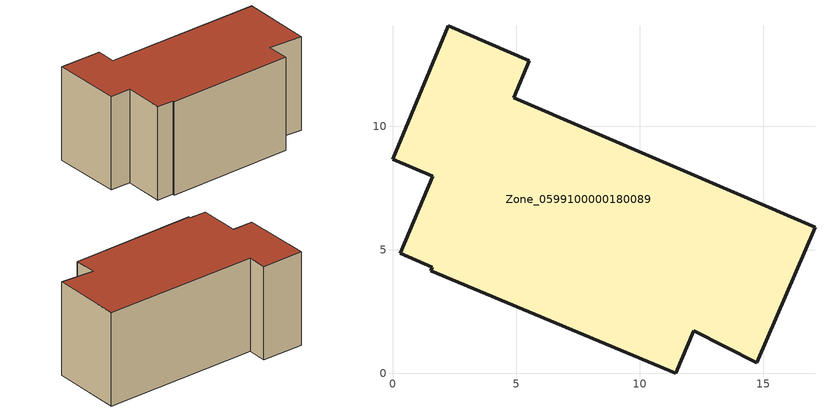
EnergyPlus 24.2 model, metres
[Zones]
Zone_0599100000180089
 floor ground (C_G): 12.19,1.73 11.47,0 1.54,4.15 1.6,4.3 0.31,4.86 1.63,7.97 0,8.66 2.25,14.07 5.54,12.65 4.9,11.15 17.1,5.92 14.74,0.43 z0
 wall outside (C_F): 4.9,11.15 5.54,12.65 2.25,14.07 0,8.66 1.63,7.97 0.31,4.86 1.6,4.3 1.54,4.15 11.47,0 12.19,1.73 14.74,0.43 17.1,5.92 4.9,11.15 z0:8.01
 roof outside (C_R): 14.74,0.43 17.1,5.92 4.9,11.15 5.54,12.65 2.25,14.07 0,8.66 1.63,7.97 0.31,4.86 1.6,4.3 1.54,4.15 11.47,0 12.19,1.73 z8.01
[BUILDING]
Pand.0599100000180089: North Axis=0; Terrain=City; Loads Convergence Tolerance Value=0.04; Temperature Convergence Tolerance Value=0.4; Solar Distribution=FullExterior; Maximum Number of Warmup Days=25; Minimum Number of Warmup Days=1
[Site:Location]
Rotterdam.The.Hague.AP_ZH_NLD Design_Conditions: Latitude=51.96; Longitude=4.45; Time Zone=1; Elevation=-4.5
[SITE:GROUNDTEMPERATURE:BUILDINGSURFACE]
18, 18, 18, 18, 18, 18, 18, 18, 18, 18, 18, 18
[MATERIAL] Thermal Absorptance=0.9; Solar Absorptance=0.7; Visible Absorptance=0.7
Name | Roughness | Thickness | Conductivity | Density | Specific Heat
G.D.1965 | MediumSmooth | 0.15 | 1 | 540 | 1210
F.D.1965 | Rough | 0.3 | 0.857143 | 1920 | 840
R.D.1965 | MediumRough | 0.2 | 0.08 | 1500 | 1000
[CONSTRUCTION]
C_G: G.D.1965
C_F: F.D.1965
C_R: R.D.1965
[ZONE]
Zone_0599100000180089: Type=1; Multiplier=1; Ceiling Height=Autocalculate; Volume=Autocalculate; Floor Area=autocalculate; Part of Total Floor Area=Yes
[ZONEINFILTRATION:DESIGNFLOWRATE]
Infil_Zone_0599100000180089: Zone or ZoneList or Space or SpaceList=Zone_0599100000180089; Schedule=AlwaysOn; Design Flow Rate Calculation Method=Flow/Area; Flow Rate per Floor Area=0.0042; Constant Term Coefficient=1; Temperature Term Coefficient=0; Velocity Term Coefficient=0; Velocity Squared Term Coefficient=0
[HVACTEMPLATE:ZONE:IDEALLOADSAIRSYSTEM]
Zone_0599100000180089: Maximum Heating Supply Air Temperature=50; Minimum Cooling Supply Air Temperature=13; Maximum Heating Supply Air Humidity Ratio=0.0156; Minimum Cooling Supply Air Humidity Ratio=0.0077; Heating Limit=NoLimit; Cooling Limit=NoLimit; Dehumidification Control Type=ConstantSensibleHeatRatio; Cooling Sensible Heat Ratio=0.7; Dehumidification Setpoint=60; Humidification Control Type=None; Humidification Setpoint=30; Outdoor Air Method=None; Outdoor Air Flow Rate per Person=0.00944; Outdoor Air Flow Rate per Zone Floor Area=0; Outdoor Air Flow Rate per Zone=0; Demand Controlled Ventilation Type=None; Outdoor Air Economizer Type=NoEconomizer; Heat Recovery Type=None; Sensible Heat Recovery Effectiveness=0.7; Latent Heat Recovery Effectiveness=0.65
[ZONECONTROL:THERMOSTAT]
ThermostatControl_Zone_0599100000180089: Zone or ZoneList=Zone_0599100000180089; Control Type Schedule=DualSetpointControlType; Control 1=Thermostat_Zone_0599100000180089; Temperature Difference Between Cutout And Setpoint=0
[THERMOSTATSETPOINT:DUALSETPOINT]
Thermostat_Zone_0599100000180089: Heating Setpoint Temperature Schedule=HeatingSetpoint_Zone_0599100000180089; Cooling Setpoint Temperature Schedule=CoolingSetpoint_Zone_0599100000180089
[SCHEDULE:COMPACT]
HeatingSetpoint_Zone_0599100000180089: Through: 12/31, For: AllDays, Until: 24:00, 21
CoolingSetpoint_Zone_0599100000180089: Through: 12/31, For: AllDays, Until: 24:00, 24
DualSetpointControlType: Through: 12/31, For: AllDays, Until: 24:00, 4
AlwaysOn: Through: 12/31, For: AllDays, Until: 24:00, 1
